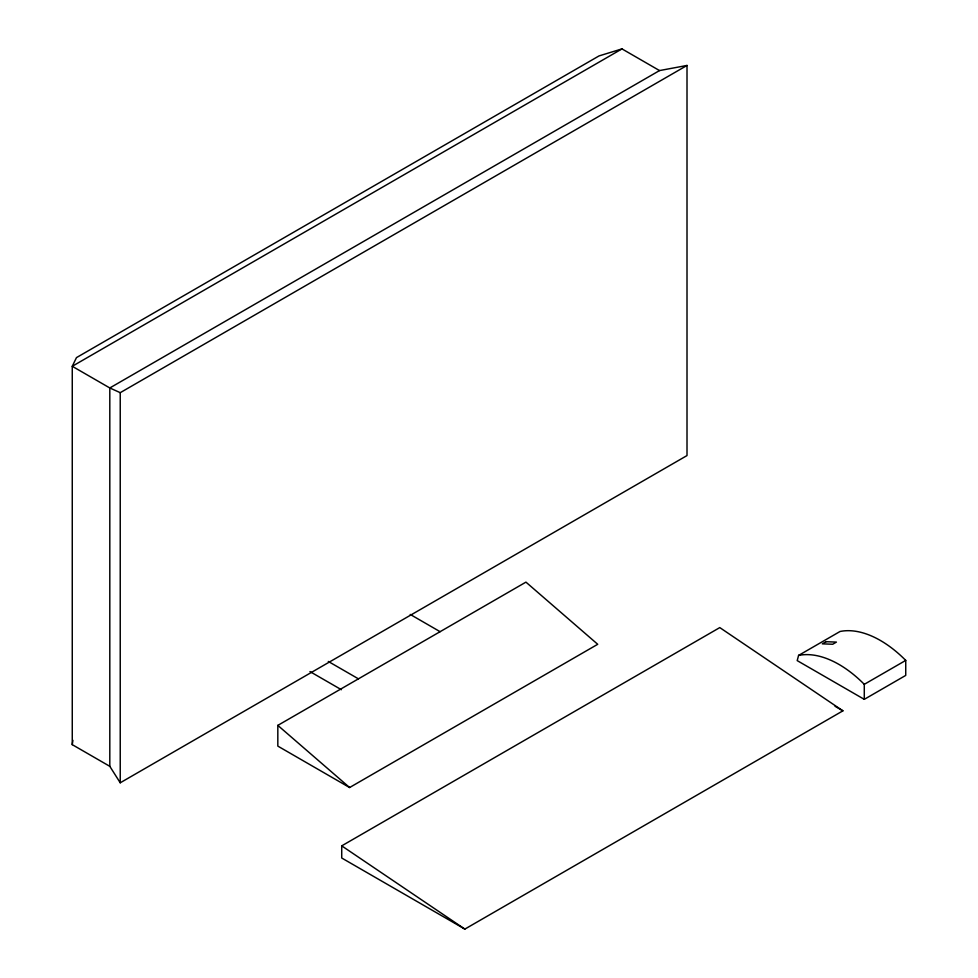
<?xml version="1.0" encoding="UTF-8"?>
<svg xmlns="http://www.w3.org/2000/svg" width="978" height="978" viewBox="0 0 978 978"><rect width="100%" height="100%" fill="white"/><g stroke="black" fill="none" stroke-linecap="round" stroke-linejoin="round"><path stroke-width="1.47" d="M659.527 70.575L621.984 48.9L599.037 55.917L76.467 357.618L72.262 366.285L109.805 387.96L659.527 70.575L687.008 65.453L687.008 455.565L120.233 782.791L109.805 766.324L72.262 744.649L72.922 740.334M798.586 655.419L797.204 660.615L864.283 699.343L905.738 675.407L905.738 660.407A101.871 58.814 60 0 0 840.053 631.482L798.586 655.419A101.871 58.814 60 0 1 864.283 684.331L905.738 660.407M621.984 48.9L72.262 366.285L72.262 744.649M109.805 766.324L109.805 387.96L120.233 392.679L687.008 65.453M277.825 725.383L525.944 582.13L597.717 644.294L349.598 787.534L277.825 746.104L277.825 725.383L349.598 787.534M341.725 845.86L719.784 627.595L842.914 710.835L464.856 929.1L341.725 858.012L341.725 845.86L464.856 929.1M835.053 706.287L842.914 710.835M410.234 614.441L440.112 631.69M328.302 661.446L358.437 678.842M309.953 671.568L341.408 689.722M864.283 684.331L864.283 699.343M120.233 392.679L120.233 782.791M826.043 641.702L822.327 643.842L832.706 644.245L836.41 642.106L826.043 641.702"/></g></svg>
